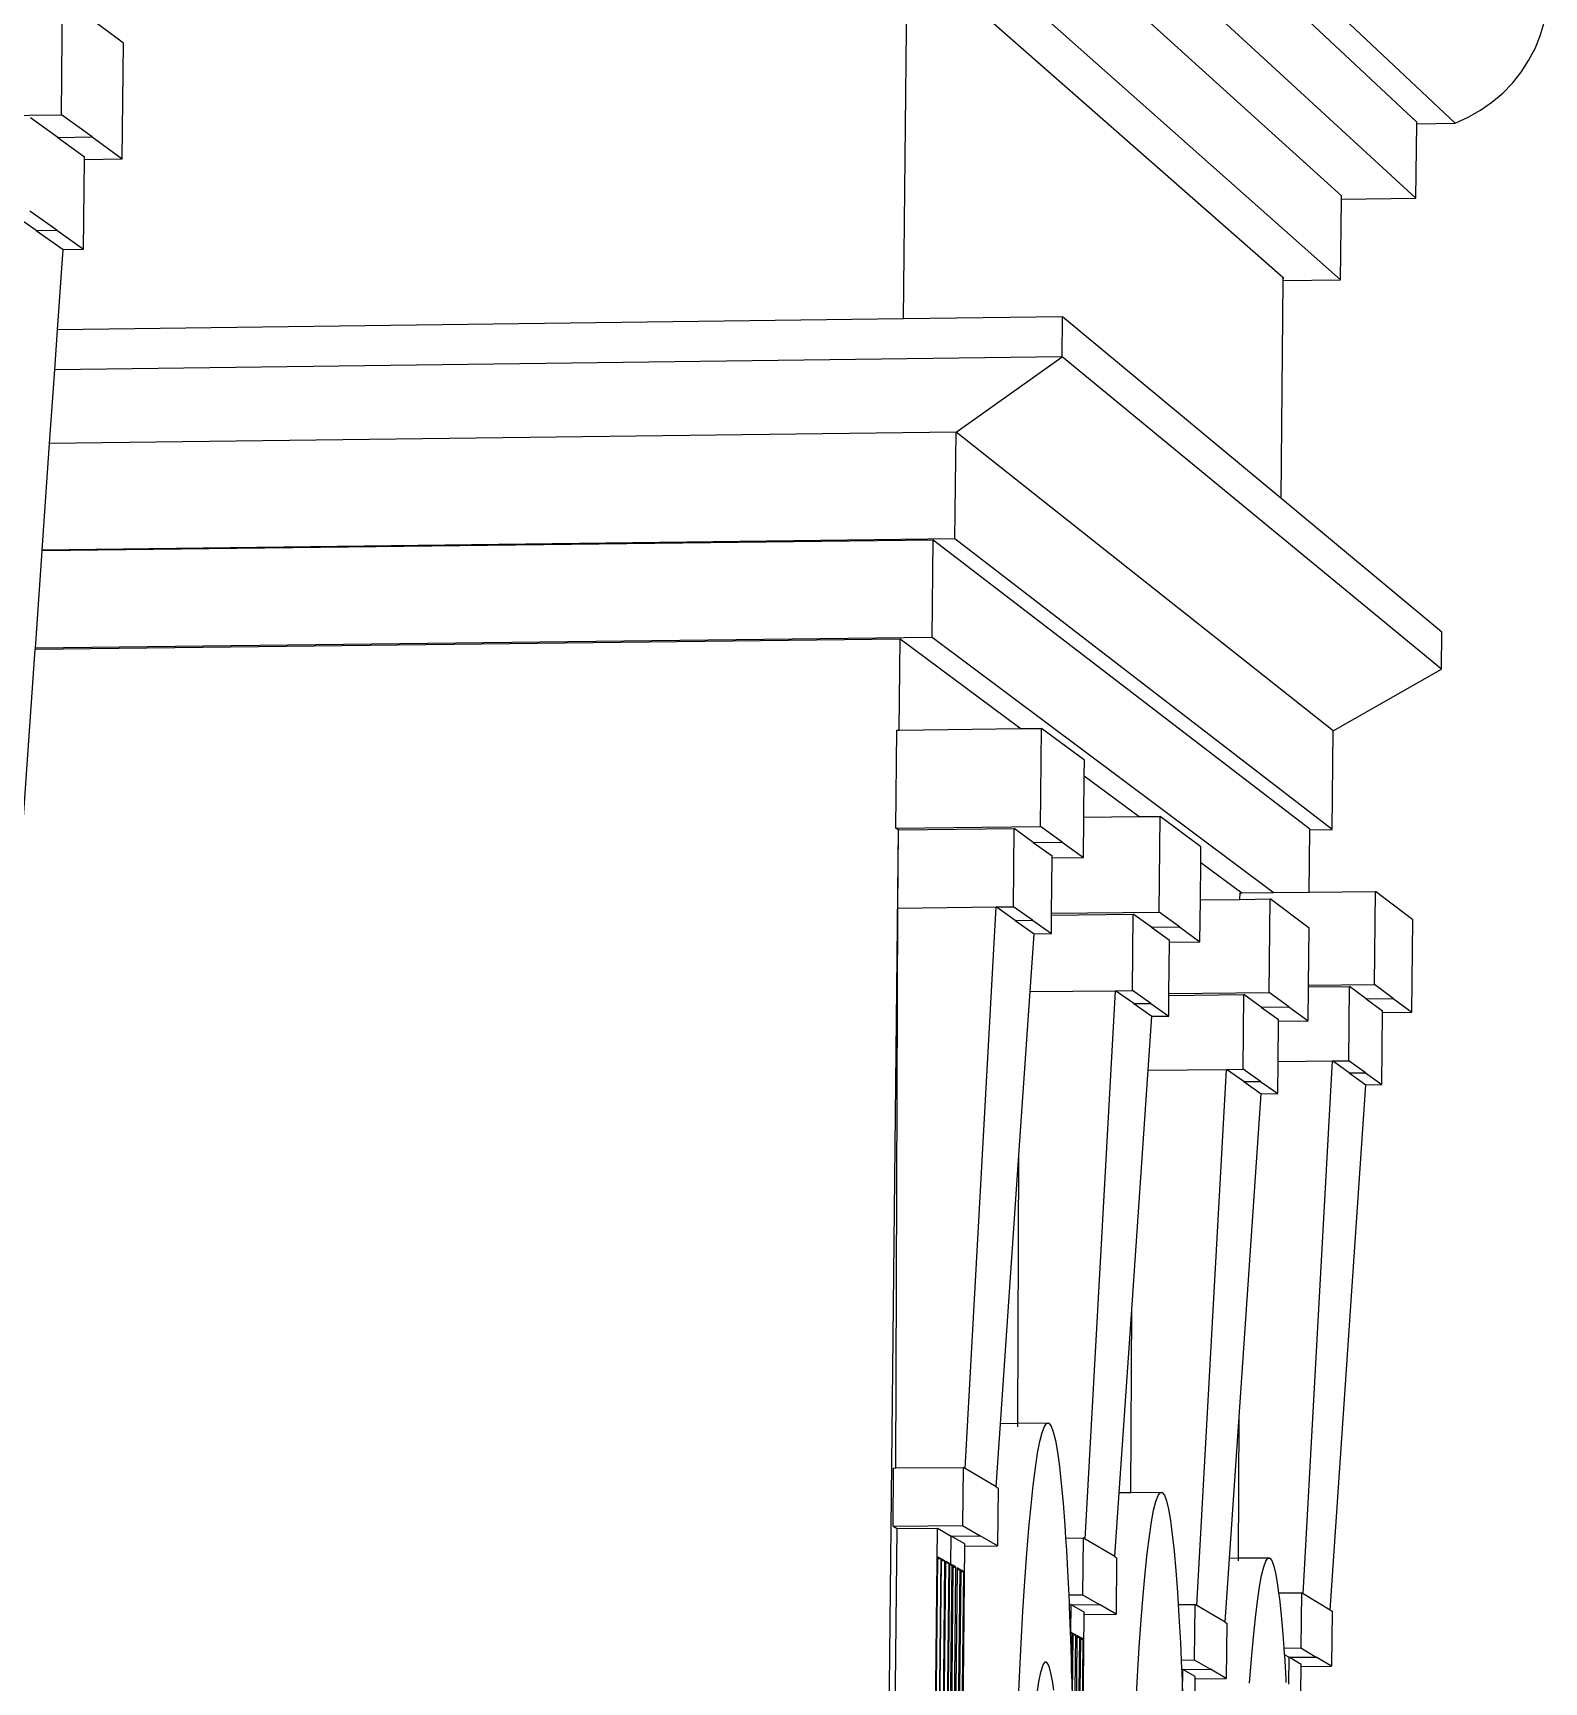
# Model space of a CAD drawing. Extents: x -106 to 80, y -44 to 65.
# Drawn here: x 74.613 to 78.58, y 14.788 to 19.117 of the extents above; entities that cross this region are included whole.
import ezdxf

# ---------------------------------------------------------------- set-up
doc = ezdxf.new("R2010")
doc.units = 0
doc.layers.get('0').update_dxf_attribs({"linetype": 'CONTINUOUS'})

msp = doc.modelspace()

# ---------------------------------------------------------------- linework, layer by layer
for p, q in [((78.2463, 18.8831), (77.2528, 19.8129)), ((78.3468, 18.8801), (77.3514, 19.8191)), ((78.0485, 18.6893), (77.059, 19.5853)), ((78.2438, 18.6835), (77.2502, 19.597)), ((76.8989, 18.3664), (76.9089, 19.3386)), ((77.895, 18.4752), (76.911, 19.3386)), ((78.0458, 18.4689), (77.0561, 19.3474)), ((74.6881, 18.9026), (74.6911, 19.2099)), ((74.8509, 19.0907), (74.6911, 19.2099)), ((78.5702, 19.11), (78.5803, 19.1446)), ((78.5568, 19.0766), (78.5702, 19.11)), ((74.8478, 18.7865), (74.8509, 19.0907)), ((78.54, 19.0446), (78.5568, 19.0766)), ((78.4974, 18.9857), (78.5202, 19.0142)), ((78.5202, 19.0142), (78.54, 19.0446)), ((78.4718, 18.9594), (78.4974, 18.9857)), ((78.4133, 18.9142), (78.4437, 18.9355)), ((78.4437, 18.9355), (78.4718, 18.9594)), ((74.2753, 18.897), (74.6881, 18.9026)), ((74.6783, 18.843), (74.6072, 18.8944)), ((74.7684, 18.8442), (74.6881, 18.9026)), ((78.2438, 18.6835), (78.2462, 18.8787)), ((78.2462, 18.8787), (78.2463, 18.8831)), ((78.2462, 18.8787), (78.3468, 18.8801)), ((78.3468, 18.8801), (78.3809, 18.8957)), ((78.3809, 18.8957), (78.4133, 18.9142)), ((74.6783, 18.843), (74.7684, 18.8442)), ((74.6783, 18.843), (74.7487, 18.7921)), ((74.7684, 18.8442), (74.8478, 18.7865)), ((74.7487, 18.7851), (74.7487, 18.7921)), ((74.7463, 18.5493), (74.7487, 18.7851)), ((74.7487, 18.7851), (74.8478, 18.7865)), ((78.0458, 18.4689), (78.0484, 18.6809)), ((78.0484, 18.6809), (78.0485, 18.6893)), ((78.0484, 18.6809), (78.2438, 18.6835)), ((74.6219, 18.5983), (74.5506, 18.6486)), ((74.6759, 18.5991), (74.6048, 18.6493)), ((74.6219, 18.5983), (74.6759, 18.5991)), ((74.6219, 18.5983), (74.6925, 18.5485)), ((74.6759, 18.5991), (74.7463, 18.5493)), ((74.6779, 18.3377), (74.6925, 18.5485)), ((74.6925, 18.5485), (74.7463, 18.5493)), ((77.8949, 18.467), (77.889, 17.8959)), ((77.895, 18.4732), (77.8949, 18.467)), ((77.8949, 18.467), (78.0458, 18.4689)), ((77.8972, 18.4733), (77.895, 18.4752)), ((77.895, 18.4752), (77.895, 18.4732)), ((77.895, 18.4732), (77.8972, 18.4733)), ((76.8989, 18.3664), (74.6779, 18.3377)), ((77.3164, 18.3718), (76.8989, 18.3664)), ((77.3152, 18.2667), (77.3164, 18.3718)), ((77.889, 17.8959), (77.3164, 18.3718)), ((74.6706, 18.2329), (74.6779, 18.3377)), ((74.6571, 18.0392), (74.6706, 18.2329)), ((77.3152, 18.2667), (74.6706, 18.2329)), ((77.0366, 18.0691), (77.3152, 18.2667)), ((78.3112, 17.4468), (77.3152, 18.2667)), ((77.0366, 18.0691), (74.6571, 18.0392)), ((77.0333, 17.7889), (77.0366, 18.0691)), ((78.0269, 17.2852), (77.0366, 18.0691)), ((74.6376, 17.7596), (74.6571, 18.0392)), ((78.3124, 17.5439), (77.889, 17.8959)), ((74.6197, 17.5021), (74.6375, 17.7574)), ((76.9767, 17.786), (74.6375, 17.7574)), ((74.6375, 17.7574), (74.6376, 17.7596)), ((77.0333, 17.7889), (74.6376, 17.7596)), ((76.9737, 17.5302), (76.9767, 17.786)), ((77.9659, 17.0272), (76.9767, 17.786)), ((78.0237, 17.0257), (77.0333, 17.7889)), ((78.3112, 17.4468), (78.3124, 17.5439)), ((74.5721, 16.8186), (74.6195, 17.4989)), ((76.8903, 17.526), (74.6195, 17.4989)), ((74.6195, 17.4989), (74.6197, 17.5021)), ((76.9737, 17.5302), (74.6197, 17.5021)), ((76.8878, 17.2873), (76.8903, 17.526)), ((77.2008, 17.2952), (76.8903, 17.526)), ((77.8689, 16.8605), (76.9737, 17.5302)), ((78.0269, 17.2852), (78.3112, 17.4468)), ((76.8787, 17.03), (76.8814, 17.2872)), ((76.8814, 17.2872), (76.8878, 17.2873)), ((76.8878, 17.2873), (77.2064, 17.291)), ((77.2006, 17.293), (77.2008, 17.2952)), ((77.2064, 17.291), (77.2008, 17.2952)), ((77.2064, 17.291), (77.2614, 17.2916)), ((77.2588, 17.0343), (77.2614, 17.2916)), ((77.3737, 17.2079), (77.2614, 17.2916)), ((78.0237, 17.0257), (78.0269, 17.2852)), ((77.3732, 17.167), (77.3737, 17.2079)), ((77.3721, 17.0584), (77.3732, 17.167)), ((77.3732, 17.167), (77.5172, 17.06)), ((77.371, 16.9527), (77.3721, 17.0584)), ((77.3721, 17.0584), (77.5172, 17.06)), ((77.5172, 17.06), (77.5725, 17.0606)), ((77.5699, 16.8093), (77.5725, 17.0606)), ((77.6796, 16.9807), (77.5725, 17.0606)), ((76.736, 2.4746), (76.8852, 17.0254)), ((76.8787, 17.03), (77.2588, 17.0343)), ((76.8852, 17.0254), (76.8787, 17.03)), ((76.8836, 16.8199), (76.8857, 17.0251)), ((76.8852, 17.0254), (76.8857, 17.0251)), ((76.8857, 17.0251), (77.1895, 17.0285)), ((77.1874, 16.8233), (77.1895, 17.0285)), ((77.2394, 16.9924), (77.1895, 17.0285)), ((77.3151, 16.9933), (77.2588, 17.0343)), ((77.9639, 16.8616), (77.9659, 17.025)), ((77.9659, 17.025), (77.9659, 17.0272)), ((77.9659, 17.025), (78.0237, 17.0257)), ((77.2394, 16.9924), (77.3151, 16.9933)), ((77.2394, 16.9924), (77.289, 16.9567)), ((77.3151, 16.9933), (77.371, 16.9527)), ((77.6792, 16.9397), (77.6796, 16.9807)), ((77.2874, 16.8062), (77.2889, 16.9518)), ((77.2889, 16.9518), (77.289, 16.9567)), ((77.2889, 16.9518), (77.371, 16.9527)), ((77.6781, 16.8417), (77.6792, 16.9397)), ((77.6792, 16.9397), (77.7869, 16.8596)), ((77.677, 16.7315), (77.6781, 16.8417)), ((77.6781, 16.8417), (77.7821, 16.8428)), ((77.7821, 16.8428), (77.7822, 16.8595)), ((77.7821, 16.8428), (77.8616, 16.8437)), ((77.7822, 16.8595), (77.7869, 16.8596)), ((77.7869, 16.8596), (77.8689, 16.8605)), ((77.859, 16.598), (77.8616, 16.8437)), ((77.9639, 16.7673), (77.8616, 16.8437)), ((77.8689, 16.8605), (77.9639, 16.8616)), ((77.9639, 16.8616), (78.1376, 16.8635)), ((78.1351, 16.6192), (78.1376, 16.8635)), ((78.2356, 16.7886), (78.1376, 16.8635)), ((76.8783, 15.35), (76.8836, 16.8199)), ((76.8836, 16.8199), (77.1418, 16.8228)), ((77.0604, 15.3484), (77.1418, 16.8228)), ((77.1418, 16.8228), (77.1874, 16.8233)), ((77.1919, 16.7875), (77.1418, 16.8228)), ((77.2373, 16.788), (77.1874, 16.8233)), ((77.2869, 16.753), (77.2874, 16.8014)), ((77.2874, 16.8062), (77.5699, 16.8093)), ((77.2874, 16.8014), (77.2874, 16.8062)), ((77.2874, 16.8014), (77.5021, 16.8038)), ((77.5, 16.6034), (77.5021, 16.8038)), ((77.5497, 16.7694), (77.5021, 16.8038)), ((77.6237, 16.7702), (77.5699, 16.8093)), ((77.1919, 16.7875), (77.2373, 16.788)), ((77.1919, 16.7875), (77.2416, 16.7525)), ((77.2373, 16.788), (77.2869, 16.753)), ((77.5497, 16.7694), (77.6237, 16.7702)), ((77.5497, 16.7694), (77.597, 16.7353)), ((77.6237, 16.7702), (77.677, 16.7315)), ((77.9624, 16.6173), (77.9639, 16.7673)), ((78.2331, 16.5462), (78.2356, 16.7886)), ((77.2311, 16.6005), (77.2416, 16.7525)), ((77.2416, 16.7525), (77.2869, 16.753)), ((77.5955, 16.5952), (77.5969, 16.7306)), ((77.5969, 16.7306), (77.597, 16.7353)), ((77.5969, 16.7306), (77.677, 16.7315)), ((77.2016, 16.1712), (77.2311, 16.6005)), ((77.2311, 16.6005), (77.4555, 16.6029)), ((77.3757, 15.1633), (77.4555, 16.6029)), ((77.4555, 16.6029), (77.5, 16.6034)), ((77.5033, 16.5693), (77.4555, 16.6029)), ((77.5477, 16.5697), (77.5, 16.6034)), ((77.5949, 16.5363), (77.5955, 16.5906)), ((77.5955, 16.5952), (77.859, 16.598)), ((77.5955, 16.5906), (77.5955, 16.5952)), ((77.5955, 16.5906), (77.7926, 16.5928)), ((77.7905, 16.3968), (77.7926, 16.5928)), ((77.8381, 16.5599), (77.7926, 16.5928)), ((77.9104, 16.5607), (77.859, 16.598)), ((77.9614, 16.5236), (77.9623, 16.6129)), ((77.9623, 16.6129), (77.9624, 16.6173)), ((77.9623, 16.6129), (78.0699, 16.6141)), ((77.9624, 16.6173), (78.1351, 16.6192)), ((78.0679, 16.4192), (78.0699, 16.6141)), ((78.1135, 16.5818), (78.0699, 16.6141)), ((78.1135, 16.5818), (78.1843, 16.5826)), ((78.1135, 16.5818), (78.1567, 16.5498)), ((78.1843, 16.5826), (78.1351, 16.6192)), ((78.1843, 16.5826), (78.2331, 16.5462)), ((77.5033, 16.5693), (77.5477, 16.5697)), ((77.5033, 16.5693), (77.5507, 16.5358)), ((77.5477, 16.5697), (77.5949, 16.5363)), ((77.8381, 16.5599), (77.9104, 16.5607)), ((77.8381, 16.5599), (77.8833, 16.5272)), ((77.9104, 16.5607), (77.9614, 16.5236)), ((78.1547, 16.3563), (78.1567, 16.5454)), ((78.1567, 16.5454), (78.1567, 16.5498)), ((78.1567, 16.5454), (78.2331, 16.5462)), ((77.541, 16.3942), (77.5507, 16.5358)), ((77.5507, 16.5358), (77.5949, 16.5363)), ((77.8821, 16.4173), (77.8832, 16.5228)), ((77.8832, 16.5228), (77.8833, 16.5272)), ((77.8832, 16.5228), (77.9614, 16.5236)), ((77.8812, 16.3327), (77.8821, 16.4173)), ((77.8821, 16.4173), (78.0252, 16.4188)), ((77.9481, 15.0197), (78.0252, 16.4188)), ((78.0252, 16.4188), (78.0679, 16.4192)), ((78.0689, 16.3872), (78.0252, 16.4188)), ((78.1114, 16.3877), (78.0679, 16.4192)), ((77.4978, 15.7657), (77.541, 16.3942)), ((77.541, 16.3942), (77.747, 16.3964)), ((77.6687, 14.989), (77.747, 16.3964)), ((77.747, 16.3964), (77.7905, 16.3968)), ((77.7926, 16.3642), (77.747, 16.3964)), ((77.8361, 16.3646), (77.7905, 16.3968)), ((77.7926, 16.3642), (77.8361, 16.3646)), ((77.7926, 16.3642), (77.838, 16.3322)), ((77.8361, 16.3646), (77.8812, 16.3327)), ((78.0689, 16.3872), (78.1114, 16.3877)), ((78.0689, 16.3872), (78.1124, 16.3559)), ((78.1114, 16.3877), (78.1547, 16.3563)), ((77.7798, 15.4846), (77.838, 16.3322)), ((77.838, 16.3322), (77.8812, 16.3327)), ((78.0191, 14.9766), (78.1124, 16.3559)), ((78.1124, 16.3559), (78.1547, 16.3563)), ((77.1531, 15.4662), (77.2016, 16.1712)), ((77.1989, 15.4667), (77.2016, 16.1712)), ((77.4647, 15.2849), (77.4978, 15.7657)), ((77.4959, 15.2851), (77.4978, 15.7657)), ((77.1417, 15.3004), (77.1531, 15.4662)), ((77.1989, 15.4667), (77.1531, 15.4662)), ((77.2804, 15.4674), (77.1989, 15.4667)), ((77.1989, 15.4583), (77.1989, 15.4667)), ((77.2627, 15.4432), (77.2686, 15.459)), ((77.2686, 15.459), (77.2746, 15.4671)), ((77.2746, 15.4671), (77.2804, 15.4674)), ((77.2804, 15.4674), (77.2862, 15.46)), ((77.2862, 15.46), (77.2918, 15.4449)), ((77.7543, 15.1127), (77.7798, 15.4846)), ((77.7782, 15.113), (77.7798, 15.4846)), ((77.2508, 15.3886), (77.2568, 15.4197)), ((77.2568, 15.4197), (77.2627, 15.4432)), ((77.2918, 15.4449), (77.2974, 15.4221)), ((77.2974, 15.4221), (77.3027, 15.3919)), ((77.2449, 15.3501), (77.2508, 15.3886)), ((77.3027, 15.3919), (77.3079, 15.3542)), ((76.8712, 15.1972), (76.8728, 15.3499)), ((76.8728, 15.3499), (76.8783, 15.35)), ((76.8783, 15.35), (77.055, 15.3516)), ((77.055, 15.3516), (77.0534, 15.1989)), ((77.0604, 15.3484), (77.055, 15.3516)), ((77.1417, 15.3004), (77.0604, 15.3484)), ((77.2391, 15.3043), (77.2449, 15.3501)), ((77.3079, 15.3542), (77.3129, 15.3094)), ((77.1417, 15.3004), (77.147, 15.2972)), ((77.147, 15.2972), (77.1455, 15.1456)), ((77.2335, 15.2514), (77.2391, 15.3043)), ((77.3129, 15.3094), (77.3176, 15.2576)), ((77.4532, 15.1175), (77.4647, 15.2849)), ((77.4959, 15.2851), (77.4647, 15.2849)), ((77.5782, 15.2859), (77.4959, 15.2851)), ((77.4959, 15.2848), (77.4959, 15.2851)), ((77.5669, 15.2775), (77.5726, 15.2855)), ((77.5726, 15.2855), (77.5782, 15.2859)), ((77.5782, 15.2859), (77.5837, 15.2787)), ((77.2279, 15.1918), (77.2335, 15.2514)), ((77.3176, 15.2576), (77.3221, 15.199)), ((77.5499, 15.2085), (77.5555, 15.2389)), ((77.5555, 15.2389), (77.5612, 15.262)), ((77.5612, 15.262), (77.5669, 15.2775)), ((77.5837, 15.2787), (77.5891, 15.264)), ((77.5891, 15.264), (77.5944, 15.2419)), ((77.5944, 15.2419), (77.5995, 15.2123)), ((76.8712, 15.1972), (77.0534, 15.1989)), ((76.8712, 15.1972), (76.8818, 15.1912)), ((77.0534, 15.1989), (77.0996, 15.1721)), ((77.3221, 15.199), (77.3242, 15.166)), ((77.5442, 15.1708), (77.5499, 15.2085)), ((77.5995, 15.2123), (77.6044, 15.1756)), ((76.8717, 14.2064), (76.8818, 15.1912)), ((76.8818, 15.1912), (76.988, 15.1922)), ((76.9779, 14.2073), (76.988, 15.1922)), ((76.988, 15.1922), (77.0239, 15.1714)), ((77.0232, 15.0975), (77.0239, 15.1714)), ((77.0239, 15.1714), (77.0996, 15.1721)), ((77.0597, 15.1508), (77.0239, 15.1714)), ((77.1455, 15.1456), (77.0996, 15.1721)), ((77.2225, 15.1255), (77.2279, 15.1918)), ((77.3242, 15.166), (77.3705, 15.1664)), ((77.3242, 15.166), (77.3263, 15.134)), ((77.3705, 15.1664), (77.369, 15.0172)), ((77.3757, 15.1633), (77.3705, 15.1664)), ((77.4532, 15.1175), (77.3757, 15.1633)), ((77.5387, 15.1259), (77.5442, 15.1708)), ((77.6044, 15.1756), (77.6091, 15.1319)), ((76.9071, 7.1345), (76.989, 15.1123)), ((76.9971, 15.1124), (76.9152, 7.1345)), ((76.989, 15.1123), (76.9891, 15.117)), ((76.989, 15.1123), (76.9971, 15.1124)), ((76.9891, 15.117), (76.9971, 15.1124)), ((76.9987, 15.1115), (77.0067, 15.1069)), ((76.9987, 15.1068), (76.9987, 15.1115)), ((77.0453, 13.7479), (77.0597, 15.1448)), ((77.0597, 15.1448), (77.0597, 15.1508)), ((77.0597, 15.1448), (77.1455, 15.1456)), ((77.2173, 15.053), (77.2225, 15.1255)), ((77.3263, 15.134), (77.3302, 15.0629)), ((77.4532, 15.1175), (77.4583, 15.1145)), ((77.4583, 15.1145), (77.4568, 14.9663)), ((77.5332, 15.0742), (77.5387, 15.1259)), ((77.6091, 15.1319), (77.6136, 15.0813)), ((77.7428, 14.9453), (77.7543, 15.1127)), ((77.7782, 15.113), (77.7543, 15.1127)), ((77.8606, 15.1137), (77.7782, 15.113)), ((77.7782, 15.106), (77.7782, 15.113)), ((77.8499, 15.1054), (77.8553, 15.1132)), ((77.8553, 15.1132), (77.8606, 15.1137)), ((77.8606, 15.1137), (77.8659, 15.1068)), ((76.9168, 7.1347), (76.9987, 15.1068)), ((77.0067, 15.1069), (76.9249, 7.1347)), ((76.928, 7.1349), (77.0098, 15.1005)), ((77.0178, 15.1006), (76.936, 7.1349)), ((76.9383, 7.135), (77.0201, 15.0957)), ((76.9445, 7.135), (77.0262, 15.0958)), ((77.0285, 15.0898), (76.9468, 7.1352)), ((76.9548, 7.1352), (77.0365, 15.0899)), ((77.0395, 15.0836), (76.9579, 7.1354)), ((76.9658, 7.1354), (77.0475, 15.0836)), ((77.0491, 15.0781), (76.9675, 7.1356)), ((76.9755, 7.1356), (77.0571, 15.0782)), ((76.9987, 15.1068), (77.0067, 15.1069)), ((77.0098, 15.1051), (77.0178, 15.1006)), ((77.0098, 15.1005), (77.0098, 15.1051)), ((77.0098, 15.1005), (77.0178, 15.1006)), ((77.0201, 15.0993), (77.0232, 15.0975)), ((77.0201, 15.0975), (77.0201, 15.0993)), ((77.0201, 15.0975), (77.0232, 15.0975)), ((77.0201, 15.0957), (77.0201, 15.0975)), ((77.0201, 15.0957), (77.0262, 15.0958)), ((77.0262, 15.0958), (77.0232, 15.0975)), ((77.0365, 15.0899), (77.0285, 15.0945)), ((77.0285, 15.0945), (77.0285, 15.0898)), ((77.0285, 15.0898), (77.0365, 15.0899)), ((77.0396, 15.0882), (77.0395, 15.0836)), ((77.0395, 15.0836), (77.0475, 15.0836)), ((77.0475, 15.0836), (77.0396, 15.0882)), ((77.0492, 15.0827), (77.0491, 15.0781)), ((77.0491, 15.0781), (77.0571, 15.0782)), ((77.0571, 15.0782), (77.0492, 15.0827)), ((77.5279, 15.0158), (77.5332, 15.0742)), ((77.6136, 15.0813), (77.6179, 15.0241)), ((77.8335, 15.0376), (77.839, 15.0675)), ((77.839, 15.0675), (77.8444, 15.0901)), ((77.8444, 15.0901), (77.8499, 15.1054)), ((77.8659, 15.1068), (77.8711, 15.0925)), ((77.8711, 15.0925), (77.8761, 15.0708)), ((77.8761, 15.0708), (77.881, 15.042)), ((77.2122, 14.9745), (77.2173, 15.053)), ((77.3302, 15.0629), (77.3324, 15.0169)), ((77.6179, 15.0241), (77.62, 14.9916)), ((77.8281, 15.0007), (77.8335, 15.0376)), ((77.881, 15.042), (77.8836, 15.022)), ((77.8836, 15.022), (77.9434, 15.0225)), ((77.8836, 15.022), (77.8857, 15.0062)), ((77.9434, 15.0225), (77.9419, 14.8776)), ((77.9481, 15.0197), (77.9434, 15.0225)), ((77.3324, 15.0169), (77.369, 15.0172)), ((77.3324, 15.0169), (77.3334, 14.9943)), ((77.3334, 14.9943), (77.3391, 14.991)), ((77.3334, 14.9943), (77.3338, 14.9859)), ((77.3338, 14.9859), (77.3364, 14.9199)), ((77.3384, 14.9188), (77.3391, 14.991)), ((77.3391, 14.991), (77.413, 14.9917)), ((77.3732, 14.9714), (77.3391, 14.991)), ((77.369, 15.0172), (77.413, 14.9917)), ((77.4568, 14.9663), (77.413, 14.9917)), ((77.5227, 14.951), (77.5279, 15.0158)), ((77.62, 14.9916), (77.6637, 14.992)), ((77.62, 14.9916), (77.6219, 14.9607)), ((77.6637, 14.992), (77.6622, 14.8461)), ((77.6687, 14.989), (77.6637, 14.992)), ((77.7428, 14.9453), (77.6687, 14.989)), ((77.8228, 14.9568), (77.8281, 15.0007)), ((77.8857, 15.0062), (77.8902, 14.9635)), ((78.0191, 14.9766), (77.9481, 15.0197)), ((77.2074, 14.8905), (77.2122, 14.9745)), ((77.3591, 13.6011), (77.3732, 14.9656)), ((77.3732, 14.9656), (77.3732, 14.9714)), ((77.3732, 14.9656), (77.4568, 14.9663)), ((77.5177, 14.88), (77.5227, 14.951)), ((77.6219, 14.9607), (77.6257, 14.8912)), ((77.7428, 14.9453), (77.7477, 14.9424)), ((77.7477, 14.9424), (77.7462, 14.7975)), ((77.8176, 14.9061), (77.8228, 14.9568)), ((77.8902, 14.9635), (77.8945, 14.914)), ((78.0191, 14.9766), (78.0238, 14.9738)), ((78.0238, 14.9738), (78.0223, 14.8298)), ((77.3143, 10.3266), (77.3616, 14.9056)), ((77.3631, 14.9003), (77.3159, 10.3263)), ((77.3235, 10.3246), (77.3707, 14.9004)), ((77.3364, 14.9199), (77.3384, 14.9188)), ((77.3364, 14.9199), (77.3365, 14.9188)), ((77.3365, 14.9188), (77.3384, 14.9188)), ((77.3365, 14.9188), (77.3366, 14.9171)), ((77.3366, 14.9171), (77.3413, 14.9172)), ((77.3366, 14.9171), (77.3371, 14.9034)), ((77.3371, 14.9034), (77.3401, 14.8158)), ((77.3413, 14.9172), (77.3384, 14.9188)), ((77.3402, 14.8108), (77.3413, 14.9172)), ((77.3434, 14.9115), (77.3418, 14.7532)), ((77.3435, 14.9159), (77.3434, 14.9115)), ((77.3434, 14.9115), (77.3511, 14.9116)), ((77.3511, 14.9116), (77.3435, 14.9159)), ((77.347, 14.5114), (77.3511, 14.9116)), ((77.354, 14.9055), (77.3486, 14.3853)), ((77.3616, 14.9056), (77.354, 14.9099)), ((77.354, 14.9099), (77.354, 14.9055)), ((77.354, 14.9055), (77.3616, 14.9056)), ((77.3632, 14.9047), (77.3631, 14.9003)), ((77.3631, 14.9003), (77.3707, 14.9004)), ((77.3707, 14.9004), (77.3632, 14.9047)), ((77.8125, 14.8489), (77.8176, 14.9061)), ((77.8945, 14.914), (77.8972, 14.8772)), ((77.2029, 14.8012), (77.2074, 14.8905)), ((77.5129, 14.8033), (77.5177, 14.88)), ((77.6257, 14.8912), (77.6277, 14.8458)), ((77.8075, 14.7855), (77.8125, 14.8489)), ((77.8972, 14.8772), (77.9419, 14.8776)), ((77.8972, 14.8772), (77.8984, 14.8606)), ((77.8984, 14.8606), (77.9114, 14.853)), ((77.8984, 14.8606), (77.8986, 14.8582)), ((77.8986, 14.8582), (77.9024, 14.7961)), ((77.9107, 14.7828), (77.9114, 14.853)), ((77.9114, 14.853), (77.9822, 14.8536)), ((77.9427, 14.8345), (77.9114, 14.853)), ((77.9419, 14.8776), (77.9822, 14.8536)), ((78.0223, 14.8298), (77.9822, 14.8536)), ((77.2576, 14.8092), (77.2535, 14.7889)), ((77.2617, 14.8246), (77.2576, 14.8092)), ((77.2658, 14.8349), (77.2617, 14.8246)), ((77.2699, 14.8402), (77.2658, 14.8349)), ((77.274, 14.8405), (77.2699, 14.8402)), ((77.2779, 14.8357), (77.274, 14.8405)), ((77.2819, 14.8259), (77.2779, 14.8357)), ((77.2857, 14.8111), (77.2819, 14.8259)), ((77.2895, 14.7914), (77.2857, 14.8111)), ((77.3401, 14.8158), (77.3402, 14.8108)), ((77.3402, 14.8108), (77.3418, 14.7532)), ((77.6277, 14.8458), (77.6622, 14.8461)), ((77.6277, 14.8458), (77.6288, 14.823)), ((77.6288, 14.823), (77.632, 14.8211)), ((77.6288, 14.823), (77.6291, 14.8159)), ((77.6291, 14.8159), (77.6314, 14.7569)), ((77.6314, 14.7569), (77.632, 14.8211)), ((77.632, 14.8211), (77.7043, 14.8217)), ((77.6647, 14.8023), (77.632, 14.8211)), ((77.6622, 14.8461), (77.7043, 14.8217)), ((77.7462, 14.7975), (77.7043, 14.8217)), ((77.9288, 13.5022), (77.9426, 14.8291)), ((77.9426, 14.8291), (77.9427, 14.8345)), ((77.9426, 14.8291), (78.0223, 14.8298)), ((77.1986, 14.7072), (77.2029, 14.8012)), ((77.2535, 14.7889), (77.2494, 14.7638)), ((77.2931, 14.7669), (77.2895, 14.7914)), ((77.5083, 14.7211), (77.5129, 14.8033)), ((77.6508, 13.4624), (77.6646, 14.7968)), ((77.6646, 14.7968), (77.6647, 14.8023)), ((77.6646, 14.7968), (77.7462, 14.7975)), ((77.9024, 14.7961), (77.9029, 14.7873))]:
    msp.add_line(p, q)

doc.saveas('drawing.dxf')
